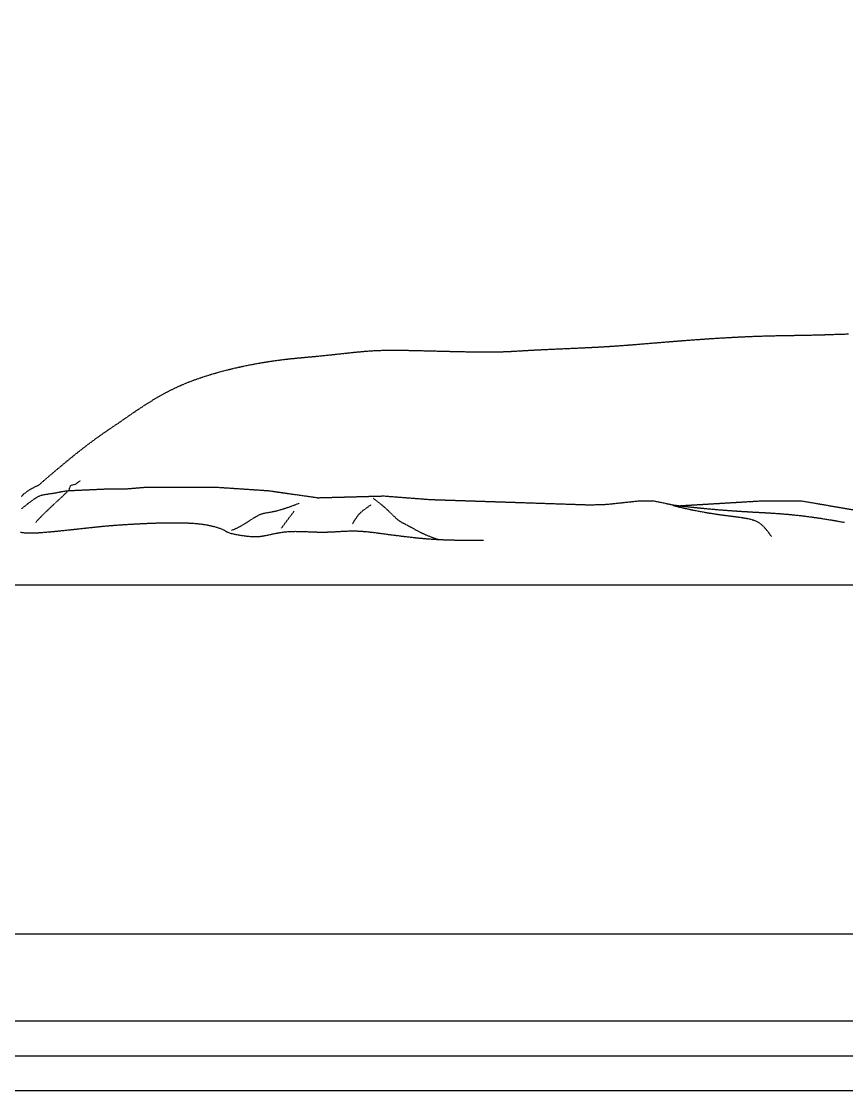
# Model space of a CAD drawing. Header units: millimetres. Extents: x 84840 to 206424, y -288515 to -124389.
# Drawn here: x 113644.2 to 113999.2, y -200856 to -200395.9 of the extents above; entities that cross this region are included whole.
import ezdxf

# ---------------------------------------------------------------- set-up
doc = ezdxf.new("R2010")
doc.units = ezdxf.units.MM
doc.linetypes.add('DASHED2', pattern=[0.375, 0.25, -0.125])

# ---------------------------------------------------------------- blocks, each defined once
blk = doc.blocks.new('0089')
at = {"color": 6, "linetype": 'DASHED2'}
for p, q in [((77948.17003927927, -31822.95271507322), (77951.71421898704, -31822.89665002419)), ((77951.71421898704, -31822.89665002419), (77955.152884988, -31822.83891180388)), ((77955.152884988, -31822.83891180388), (77958.4877124707, -31822.77447960197)), ((77958.4877124707, -31822.77447960197), (77961.72037657897, -31822.69833261191)), ((77961.72037657897, -31822.69833261191), (77964.8570186178, -31822.60740253373)), ((77964.8570186178, -31822.60740253373), (77967.9216443951, -31822.5064310976)), ((77967.9216443951, -31822.5064310976), (77970.94272586505, -31822.40211254029)), ((77970.94272586505, -31822.40211254029), (77973.94873496692, -31822.3011411023)), ((77973.94873496692, -31822.3011411023), (77976.96814364742, -31822.21021102412)), ((77976.96814364742, -31822.21021102412), (77980.02942384582, -31822.13601654253)), ((77844.6998973171, -31829.13359374038), (77848.71721689205, -31828.8594040428)), ((77848.71721689205, -31828.8594040428), (77852.65414589446, -31828.57182664095)), ((77852.65414589446, -31828.57182664095), (77856.53748154442, -31828.27253484211)), ((77856.53748154442, -31828.27253484211), (77860.39402106951, -31827.96320194236)), ((77860.39402106951, -31827.96320194236), (77864.25056166749, -31827.64550124339)), ((77864.25056166749, -31827.64550124339), (77868.13390056591, -31827.32110604687)), ((77868.13390056591, -31827.32110604687), (77872.07083496253, -31826.99168965264)), ((77872.07083496253, -31826.99168965264), (77876.08816208492, -31826.65892536423)), ((77876.08816208492, -31826.65892536423), (77880.21267913829, -31826.3244864796)), ((77880.21267913829, -31826.3244864796), (77884.46253002237, -31825.99032531722)), ((77884.46253002237, -31825.99032531722), (77888.82124535542, -31825.65951023667)), ((77888.82124535542, -31825.65951023667), (77893.2637024353, -31825.33538861989)), ((77893.2637024353, -31825.33538861989), (77897.76477857481, -31825.02130784511)), ((77897.76477857481, -31825.02130784511), (77902.29935106437, -31824.72061529054)), ((77902.29935106437, -31824.72061529054), (77906.84229721676, -31824.43665833256)), ((77906.84229721676, -31824.43665833256), (77911.36849432986, -31824.17278435078)), ((77911.36849432986, -31824.17278435078), (77915.85281969409, -31823.9323407211)), ((77915.85281969409, -31823.9323407211), (77920.27015062969, -31823.71867482408)), ((77920.27015062969, -31823.71867482408), (77924.59536442708, -31823.53513403653)), ((77924.59536442708, -31823.53513403653), (77928.80780470173, -31823.38367104015)), ((77928.80780470173, -31823.38367104015), (77932.9046803097, -31823.26065972119)), ((77932.9046803097, -31823.26065972119), (77936.88766640227, -31823.16107927493)), ((77936.88766640227, -31823.16107927493), (77940.75843815308, -31823.07990888922)), ((77940.75843815308, -31823.07990888922), (77944.51867072831, -31823.01212775937)), ((77944.51867072831, -31823.01212775937), (77948.17003927927, -31822.95271507322)), ((77669.4639843012, -31835.42801424905), (77672.45812210988, -31835.15672329857)), ((77672.45812210988, -31835.15672329857), (77675.43667612772, -31834.87792007855)), ((77675.43667612772, -31834.87792007855), (77678.41713728558, -31834.58220427154)), ((77678.41713728558, -31834.58220427154), (77681.39434565406, -31834.27238529918)), ((77681.39434565406, -31834.27238529918), (77684.35747859429, -31833.9543250133)), ((77684.35747859429, -31833.9543250133), (77687.2957134674, -31833.63388527228)), ((77687.2957134674, -31833.63388527228), (77690.19822764944, -31833.31692792891)), ((77690.19822764944, -31833.31692792891), (77693.05419848661, -31833.00931484668)), ((77693.05419848661, -31833.00931484668), (77695.85280336242, -31832.71690787791)), ((77695.85280336242, -31832.71690787791), (77698.58321962308, -31832.44556887864)), ((77698.58321962308, -31832.44556887864), (77701.23462463717, -31832.20115970864)), ((77701.23462463717, -31832.20115970864), (77703.79619578074, -31831.98954221836)), ((77703.79619578074, -31831.98954221836), (77706.26617453794, -31831.81523599147)), ((77706.26617453794, -31831.81523599147), (77708.67905901175, -31831.67739151089)), ((77708.67905901175, -31831.67739151089), (77711.07841140579, -31831.5738169816)), ((77711.07841140579, -31831.5738169816), (77713.50779394608, -31831.50232061042)), ((77713.50779394608, -31831.50232061042), (77716.0107688735, -31831.46071060046)), ((77716.0107688735, -31831.46071060046), (77718.63089838426, -31831.44679515852)), ((77718.63089838426, -31831.44679515852), (77721.4117447267, -31831.4583824896)), ((77721.4117447267, -31831.4583824896), (77724.39687010448, -31831.4932808005)), ((77724.39687010448, -31831.4932808005), (77727.62983675103, -31831.54929829805)), ((77727.62983675103, -31831.54929829805), (77731.15420688491, -31831.62424318722)), ((77731.15420688491, -31831.62424318722), (77734.99427944224, -31831.71545219465)), ((77734.99427944224, -31831.71545219465), (77739.09730014752, -31831.81837611689)), ((77739.09730014752, -31831.81837611689), (77743.39125146519, -31831.92799427776)), ((77743.39125146519, -31831.92799427776), (77747.80411583732, -31832.03928600295)), ((77747.80411583732, -31832.03928600295), (77752.26387571346, -31832.1472306051)), ((77752.26387571346, -31832.1472306051), (77756.69851353567, -31832.24680740802)), ((77756.69851353567, -31832.24680740802), (77761.03601175349, -31832.33299573508)), ((77761.03601175349, -31832.33299573508), (77765.20435281645, -31832.40077490403)), ((77765.20435281645, -31832.40077490403), (77769.13151917409, -31832.44512423917)), ((77769.13151917409, -31832.44512423917), (77772.74549326848, -31832.46102305173)), ((77772.74549326848, -31832.46102305173), (77775.99826336454, -31832.4448452857)), ((77775.99826336454, -31832.4448452857), (77778.93784098129, -31832.39854331544)), ((77778.93784098129, -31832.39854331544), (77781.63624346058, -31832.32546413175)), ((77781.63624346058, -31832.32546413175), (77784.16548813682, -31832.22895472168)), ((77784.16548813682, -31832.22895472168), (77786.59759235184, -31832.11236207976)), ((77786.59759235184, -31832.11236207976), (77789.00457343261, -31831.97903319119)), ((77789.00457343261, -31831.97903319119), (77791.45844871353, -31831.83231505236)), ((77791.45844871353, -31831.83231505236), (77794.0312355439, -31831.67555464848)), ((77794.0312355439, -31831.67555464848), (77796.79495125811, -31831.51209896847)), ((77796.79495125811, -31831.51209896847), (77799.82161319058, -31831.34529500871)), ((77799.82161319058, -31831.34529500871), (77803.16341997485, -31831.17765303931)), ((77803.16341997485, -31831.17765303931), (77806.79329545598, -31831.00833647369)), ((77806.79329545598, -31831.00833647369), (77810.66434478562, -31830.83567201576)), ((77810.66434478562, -31830.83567201576), (77814.72967310052, -31830.65798636011)), ((77814.72967310052, -31830.65798636011), (77818.94238555979, -31830.47360620319)), ((77818.94238555979, -31830.47360620319), (77823.25558729272, -31830.28085825263)), ((77823.25558729272, -31830.28085825263), (77827.62238345842, -31830.07806919931)), ((77827.62238345842, -31830.07806919931), (77831.9958792011, -31829.86356574713)), ((77831.9958792011, -31829.86356574713), (77836.3291796575, -31829.63567459208)), ((77836.3291796575, -31829.63567459208), (77840.57538997929, -31829.39272243573)), ((77840.57538997929, -31829.39272243573), (77844.6998973171, -31829.13359374038)), ((77629.16157561343, -31841.4338848856), (77633.65572149854, -31840.45431629612)), ((77633.65572149854, -31840.45431629612), (77638.00562728744, -31839.58465608998)), ((77638.00562728744, -31839.58465608998), (77642.17142978113, -31838.82223135649)), ((77642.17142978113, -31838.82223135649), (77646.12376861076, -31838.16273921399)), ((77646.12376861076, -31838.16273921399), (77649.87529459398, -31837.5953568746)), ((77649.87529459398, -31837.5953568746), (77653.44916137855, -31837.10763158134)), ((77653.44916137855, -31837.10763158134), (77656.86852258991, -31836.68711057535)), ((77656.86852258991, -31836.68711057535), (77660.15653185348, -31836.32134109965)), ((77660.15653185348, -31836.32134109965), (77663.3363428096, -31835.99787038981)), ((77663.3363428096, -31835.99787038981), (77666.4311090837, -31835.70424569442)), ((77666.4311090837, -31835.70424569442), (77669.4639843012, -31835.42801424905)), ((77605.922456039, -31848.07390546097), (77610.5398546959, -31846.50470129444)), ((77610.5398546959, -31846.50470129444), (77615.21232916217, -31845.0587700647)), ((77615.21232916217, -31845.0587700647), (77619.90001626115, -31843.7334388592)), ((77619.90001626115, -31843.7334388592), (77624.56305280875, -31842.52603476911)), ((77624.56305280875, -31842.52603476911), (77629.16157561343, -31841.4338848856)), ((77588.73672912817, -31855.60198444917), (77592.79132752668, -31853.54351901679)), ((77592.79132752668, -31853.54351901679), (77597.01233890455, -31851.59282423786)), ((77597.01233890455, -31851.59282423786), (77601.399996383, -31849.76905547126)), ((77601.399996383, -31849.76905547126), (77605.922456039, -31848.07390546097)), ((77581.09376172523, -31859.94814319952), (77584.8402913193, -31857.74469951211)), ((77584.8402913193, -31857.74469951211), (77588.73672912817, -31855.60198444917)), ((77570.6710983495, -31866.68763581893), (77574.01741762261, -31864.44313236556)), ((77574.01741762261, -31864.44313236556), (77577.4888879488, -31862.18879448852)), ((77577.4888879488, -31862.18879448852), (77581.09376172523, -31859.94814319952)), ((77561.3005230258, -31873.1269294568), (77564.32090343337, -31871.05305537811)), ((77564.32090343337, -31871.05305537811), (77567.44167774718, -31868.89878382764)), ((77567.44167774718, -31868.89878382764), (77570.6710983495, -31866.68763581893)), ((77552.23255012732, -31879.29754572405), (77555.37188363622, -31877.13690899542)), ((77555.37188363622, -31877.13690899542), (77558.35277779202, -31875.1215735343)), ((77558.35277779202, -31875.1215735343), (77561.3005230258, -31873.1269294568)), ((77544.97740328114, -31884.55316251001), (77548.80948681931, -31881.72809360406)), ((77548.80948681931, -31881.72809360406), (77552.23255012732, -31879.29754572405)), ((77535.58501373034, -31891.88530292033), (77540.61100905936, -31887.89736232205)), ((77540.61100905936, -31887.89736232205), (77544.97740328114, -31884.55316251001)), ((77529.77412685554, -31896.64159418314), (77535.58501373034, -31891.88530292033)), ((77515.2965166698, -31908.95766822292), (77523.05305797409, -31902.29084599248)), ((77523.05305797409, -31902.29084599248), (77529.77412685554, -31896.64159418314)), ((77533.68785710435, -31909.06935425333), (77536.54722100298, -31908.2530073174)), ((77536.54722100298, -31908.2530073174), (77539.40680078964, -31906.21201010977)), ((77506.9119531418, -31913.95587376921), (77505.43818074267, -31915.41999836123)), ((77508.98128437053, -31912.39689656949), (77506.9119531418, -31913.95587376921)), ((77511.74364775966, -31910.7338877306), (77508.98128437053, -31912.39689656949)), ((77515.2965166698, -31908.95766822292), (77511.74364775966, -31910.7338877306)), ((77515.81266089331, -31915.07392107739), (77516.29046788614, -31914.89332818097)), ((77516.29046788614, -31914.89332818097), (77516.79931983899, -31914.72947195588)), ((77516.79931983899, -31914.72947195588), (77517.34820309083, -31914.58010731681)), ((77517.34820309083, -31914.58010731681), (77517.94355101686, -31914.44298914864)), ((77517.94355101686, -31914.44298914864), (77518.58158493589, -31914.315872204)), ((77518.58158493589, -31914.315872204), (77519.25597320299, -31914.19651120572)), ((77519.25597320299, -31914.19651120572), (77519.9603841434, -31914.08266087293)), ((77519.9603841434, -31914.08266087293), (77520.68848608981, -31913.97207592471)), ((77520.68848608981, -31913.97207592471), (77521.43394737493, -31913.86251108951)), ((77521.43394737493, -31913.86251108951), (77522.19043634634, -31913.75172108269)), ((77522.19043634634, -31913.75172108269), (77522.9516213293, -31913.63746063082)), ((77522.9516213293, -31913.63746063082), (77523.71117066394, -31913.51748444742)), ((77523.71117066394, -31913.51748444742), (77524.46275269042, -31913.38954725719)), ((77524.46275269042, -31913.38954725719), (77525.20253620099, -31913.25224290087)), ((77525.20253620099, -31913.25224290087), (77525.9366918708, -31913.10752168341)), ((77525.9366918708, -31913.10752168341), (77526.67389085691, -31912.95817302956)), ((77526.67389085691, -31912.95817302956), (77527.42280429404, -31912.80698636032)), ((77527.42280429404, -31912.80698636032), (77528.19210333179, -31912.65675110041)), ((77529.60911399673, -31914.74456295787), (77527.65855457436, -31916.60634915574)), ((77528.19210333179, -31912.65675110041), (77528.99045910488, -31912.51025667458)), ((77528.99045910488, -31912.51025667458), (77529.82654277037, -31912.3702925001)), ((77531.64545433025, -31912.74317519969), (77529.60911399673, -31914.74456295787)), ((77529.82654277037, -31912.3702925001), (77530.70902546297, -31912.23964801102)), ((77530.70902546297, -31912.23964801102), (77531.6465783323, -31912.12111262089)), ((77531.6465783323, -31912.12111262089), (77532.6478725205, -31912.01747575818)), ((77532.6478725205, -31912.01747576005), (77533.68785710435, -31909.06935425333)), ((77532.6478725205, -31912.01747576005), (77555.10286043386, -31910.99749662585)), ((77555.10286043386, -31910.99749662585), (77565.30947685044, -31910.99749662585)), ((77565.30947685044, -31910.99749662585), (77577.55763244431, -31909.97751749164)), ((77577.55763244431, -31909.97751749164), (77595.9297578911, -31909.97751749164)), ((77595.9297578911, -31909.97751749164), (77616.34320661228, -31909.97751749164)), ((77616.34320661228, -31909.97751749164), (77646.96348765295, -31912.01747576005)), ((77646.96348765295, -31912.01747576005), (77675.54244540434, -31916.09726242951)), ((77507.16636294674, -31921.14368481559), (77507.9577631111, -31920.50012719302)), ((77507.9577631111, -31920.50012719302), (77508.71974425565, -31919.89269369698)), ((77508.71974425565, -31919.89269369698), (77509.45067397307, -31919.32118050798)), ((77509.45067397307, -31919.32118050798), (77510.14891984861, -31918.78538379676)), ((77510.14891984861, -31918.78538379676), (77510.8128494675, -31918.28509973406)), ((77510.8128494675, -31918.28509973406), (77511.44083042245, -31917.82012449621)), ((77511.44083042245, -31917.82012449621), (77512.03123030614, -31917.39025425023)), ((77512.03123030614, -31917.39025425023), (77512.58241670381, -31916.99528518177)), ((77512.58241670381, -31916.99528518177), (77513.09452699672, -31916.63467324196)), ((77513.09452699672, -31916.63467324196), (77513.57477775018, -31916.30651355951)), ((77513.57477775018, -31916.30651355951), (77514.03215531807, -31916.00856104909)), ((77514.03215531807, -31916.00856104909), (77514.4756460617, -31915.73857063099)), ((77514.4756460617, -31915.73857063099), (77514.91423633497, -31915.49429721988)), ((77514.91423633497, -31915.49429721988), (77515.35691249173, -31915.27349573045)), ((77515.35691249173, -31915.27349573045), (77515.81266089331, -31915.07392107739)), ((77523.96576081763, -31920.03847322843), (77522.19901764195, -31921.67248928032)), ((77525.78152165364, -31918.36037288277), (77523.96576081763, -31920.03847322843)), ((77527.65855457436, -31916.60634915574), (77525.78152165364, -31918.36037288277)), ((77658.25943378161, -31921.65591189123), (77660.20007306885, -31920.97873433723)), ((77660.20007306885, -31920.97873433723), (77662.37722799729, -31920.18848299279)), ((77662.37722799729, -31920.18848299279), (77664.81356977473, -31919.27434028729)), ((77675.54244540434, -31916.09726242951), (77713.3072499911, -31915.07728329531)), ((77704.1855805869, -31921.42439058839), (77706.07118533354, -31920.0908170887)), ((77707.2966270129, -31916.41699614419), (77709.58714119147, -31918.16973614364)), ((77709.58714119147, -31918.16973614364), (77711.57680329483, -31919.7604203005)), ((77711.57680329483, -31919.7604203005), (77713.2956369574, -31921.19843732237)), ((77713.3072499911, -31915.07728329531), (77739.84488445322, -31917.11711169264)), ((77739.84488445322, -31917.11711169264), (77831.7055116723, -31920.1769192279)), ((77831.7055116723, -31920.1769192279), (77841.28060859989, -31919.86829413517)), ((77841.28060859989, -31919.86829413517), (77859.84008502017, -31917.87693402029)), ((77859.84008502017, -31917.87693402029), (77868.10234341573, -31917.87693402029)), ((77868.10234341573, -31917.87693402029), (77881.90948588203, -31920.75471369034)), ((77878.96252350311, -31920.40704439065), (77884.42301875155, -31921.76990875087)), ((77884.8564482535, -31921.10238299004), (77878.96252350311, -31920.40704439065)), ((77881.90948588203, -31920.75471369034), (77930.07053855609, -31917.87693402029)), ((77930.07053855609, -31917.87693402029), (77941.4313010032, -31917.87693402029)), ((77941.4313010032, -31917.87693402029), (77952.79206343542, -31917.87693402029)), ((77952.79206343542, -31917.87693402029), (77988.94002011965, -31924.06934857226)), ((77505.50183519523, -31922.53998776569), (77506.34717616986, -31921.82357039905)), ((77506.34717616986, -31921.82357039905), (77507.16636294674, -31921.14368481559)), ((77517.07034995954, -31926.62842256759), (77515.37713328551, -31928.40449233769)), ((77518.76356663357, -31924.93562486253), (77517.07034995954, -31926.62842256759)), ((77520.46903772454, -31923.29426012977), (77518.76356663357, -31924.93562486253)), ((77522.19901764195, -31921.67248928032), (77520.46903772454, -31923.29426012977)), ((77638.97641674231, -31927.55738783299), (77639.66949476849, -31927.1232039672)), ((77639.66949476849, -31927.1232039672), (77640.34214833926, -31926.72085970637)), ((77640.34214833926, -31926.72085970637), (77640.9984623621, -31926.35362057804)), ((77640.9984623621, -31926.35362057804), (77641.64252175193, -31926.02475208833)), ((77641.64252175193, -31926.02475208833), (77642.27841142367, -31925.73751976012)), ((77642.27841142367, -31925.73751976012), (77642.91052265267, -31925.49345427609)), ((77642.91052265267, -31925.49345427609), (77643.54447214853, -31925.28714698224)), ((77643.54447214853, -31925.28714698224), (77644.18618299614, -31925.1114543867)), ((77644.18618299614, -31925.1114543867), (77644.84157826554, -31924.95923299759)), ((77644.84157826554, -31924.95923299759), (77645.51658102672, -31924.82333932674)), ((77645.51658102672, -31924.82333932674), (77646.21711436461, -31924.69662988602)), ((77646.21711436461, -31924.69662988602), (77646.94910136412, -31924.57196117981)), ((77646.94910136412, -31924.57196117981), (77647.71846508037, -31924.44218972183)), ((77647.71846508037, -31924.44218972183), (77648.53112859081, -31924.30017202019)), ((77648.53112859081, -31924.30017202019), (77649.39301498781, -31924.13876458674)), ((77649.39301498781, -31924.13876458674), (77650.31283869396, -31923.95021158128)), ((77650.31283869396, -31923.95021158128), (77651.31047957193, -31923.72430778338)), ((77651.31047957193, -31923.72430778338), (77652.40860881459, -31923.45023561871)), ((77652.40860881459, -31923.45023561871), (77653.62989765208, -31923.11717752038)), ((77653.62989765208, -31923.11717752038), (77654.99701728474, -31922.71431591219)), ((77654.60133997898, -31933.56132074303), (77659.50310663681, -31927.03015565357)), ((77654.99701728474, -31922.71431591219), (77656.5326389278, -31922.23083322539)), ((77656.5326389278, -31922.23083322539), (77658.25943378161, -31921.65591189123)), ((77659.50310663681, -31927.03015565357), (77661.95420586865, -31923.76450817517)), ((77697.30007669132, -31928.08494342535), (77698.05331893812, -31926.95708935565)), ((77698.05331893812, -31926.95708935565), (77698.77715447347, -31925.99823078929)), ((77698.77715447347, -31925.99823078929), (77699.53530755441, -31925.14223972938)), ((77699.53530755441, -31925.14223972938), (77700.391502438, -31924.32298817715)), ((77700.391502438, -31924.32298817715), (77701.40946340363, -31923.47434813387)), ((77701.40946340363, -31923.47434813387), (77702.65291469346, -31922.53019160448)), ((77702.65291469346, -31922.53019160448), (77704.1855805869, -31921.42439058839)), ((77713.2956369574, -31921.19843732237), (77714.77366582106, -31922.49317591308)), ((77714.77366582106, -31922.49317591308), (77716.04091354262, -31923.65402477278)), ((77716.04091354262, -31923.65402477278), (77717.12740375649, -31924.69037260904)), ((77717.12740375649, -31924.69037260904), (77718.06316011201, -31925.61160812571)), ((77718.06316011201, -31925.61160812571), (77718.87820624362, -31926.42712002664)), ((77718.87820624362, -31926.42712002664), (77719.60256581556, -31927.14629701382)), ((77719.60256581556, -31927.14629701382), (77720.2662624697, -31927.77852778739)), ((77884.42301875155, -31921.76990875087), (77889.57168540906, -31922.92158541872)), ((77890.43779113691, -31921.71649474508), (77884.8564482535, -31921.10238299004)), ((77889.57168540906, -31922.92158541872), (77894.40704510908, -31923.88718056909)), ((77895.73389434617, -31922.25676398395), (77890.43779113691, -31921.71649474508)), ((77894.40704510908, -31923.88718056909), (77898.92761947762, -31924.69180037684)), ((77900.7721000443, -31922.73057503856), (77895.73389434617, -31922.25676398395)), ((77898.92761947762, -31924.69180037684), (77903.13193015556, -31925.36055101498)), ((77905.57975042413, -31923.1453122352), (77900.7721000443, -31922.73057503856)), ((77903.13193015556, -31925.36055101498), (77907.01849876146, -31925.91853866025)), ((77910.1841876636, -31923.50835990577), (77905.57975042413, -31923.1453122352)), ((77907.01849876146, -31925.91853866025), (77910.58584695111, -31926.39086948565)), ((77914.61275394808, -31923.82710237845), (77910.1841876636, -31923.50835990577)), ((77910.58584695111, -31926.39086948565), (77913.83249633561, -31926.80264966792)), ((77913.83249633561, -31926.80264966792), (77916.7569685633, -31927.17898538007)), ((77918.8927914555, -31924.10892398327), (77914.61275394808, -31923.82710237845)), ((77916.7569685633, -31927.17898538007), (77919.35778525274, -31927.54498278207)), ((77923.05164236377, -31924.36120905026), (77918.8927914555, -31924.10892398327)), ((77927.11664886575, -31924.5913419076), (77923.05164236377, -31924.36120905026)), ((77931.1241945381, -31924.80978447615), (77927.11664886575, -31924.5913419076)), ((77935.1468286271, -31925.03930909975), (77931.1241945381, -31924.80978447615)), ((77939.26614177029, -31925.30576569631), (77935.1468286271, -31925.03930909975)), ((77943.56372462015, -31925.6350041893), (77939.26614177029, -31925.30576569631)), ((77948.12116781424, -31926.05287450596), (77943.56372462015, -31925.6350041893)), ((77953.02006200503, -31926.58522657162), (77948.12116781424, -31926.05287450596)), ((77958.34199782263, -31927.2579103098), (77953.02006200503, -31926.58522657162)), ((77515.37713328551, -31928.40449233769), (77513.67166219454, -31930.29567325718)), ((77542.36604378175, -31933.48790042891), (77545.0730435605, -31933.19534455097)), ((77545.0730435605, -31933.19534455097), (77547.61775651376, -31932.92624715573)), ((77547.61775651376, -31932.92624715573), (77549.96956240188, -31932.68604795678)), ((77549.96956240188, -31932.68604795678), (77552.14275067102, -31932.47338715612)), ((77552.14275067102, -31932.47338715612), (77554.16283818136, -31932.28520507409)), ((77554.16283818136, -31932.28520507409), (77556.05534180056, -31932.11844203479)), ((77556.05534180056, -31932.11844203479), (77557.84577839624, -31931.97003836042)), ((77557.84577839624, -31931.97003836042), (77559.55966482114, -31931.83693437322)), ((77559.55966482114, -31931.83693437322), (77561.2225179578, -31931.71607039726)), ((77561.2225179578, -31931.71607039726), (77562.8598546515, -31931.60438675105)), ((77562.8598546515, -31931.60438675105), (77564.49719177734, -31931.49882375865)), ((77564.49719177734, -31931.49882375865), (77566.1600462104, -31931.3963217423)), ((77566.1600462104, -31931.3963217423), (77567.8683210666, -31931.29450092508)), ((77567.8683210666, -31931.29450092508), (77569.61946457427, -31931.19370112426)), ((77569.61946457427, -31931.19370112426), (77571.40531123232, -31931.09494206353)), ((77571.40531123232, -31931.09494206353), (77573.21769551735, -31930.99924345731)), ((77573.21769551735, -31930.99924345731), (77575.04845193576, -31930.90762502744)), ((77575.04845193576, -31930.90762502744), (77576.88941496413, -31930.82110649391)), ((77576.88941496413, -31930.82110649391), (77578.7324191014, -31930.74070757671)), ((77578.7324191014, -31930.74070757671), (77580.56929883908, -31930.66744799211)), ((77580.56929883908, -31930.66744799211), (77582.3918886612, -31930.60234746194)), ((77582.3918886612, -31930.60234746194), (77584.19202306669, -31930.54642570807)), ((77584.19202306669, -31930.54642570807), (77585.96255723934, -31930.50053249157)), ((77585.96255723934, -31930.50053249157), (77587.7004291619, -31930.46483776762)), ((77587.7004291619, -31930.46483776762), (77589.40359750937, -31930.43934153623)), ((77589.40359750937, -31930.43934153623), (77591.0700209568, -31930.42404379553)), ((77591.0700209568, -31930.42404379553), (77592.69765818666, -31930.41894455111)), ((77592.69765818666, -31930.41894455111), (77594.28446786653, -31930.42404379739)), ((77594.28446786653, -31930.42404379739), (77595.82840867888, -31930.43934153623)), ((77595.82840867888, -31930.43934153623), (77597.32743929874, -31930.46483776762)), ((77597.32743929874, -31930.46483776762), (77598.77951840858, -31930.50053249157)), ((77598.77951840858, -31930.50053249157), (77600.182604676, -31930.54642570807)), ((77600.182604676, -31930.54642570807), (77601.53567744594, -31930.60268743752)), ((77601.53567744594, -31930.60268743752), (77602.84179869841, -31930.67016776509)), ((77602.84179869841, -31930.67016776509), (77604.10505109082, -31930.74988680749)), ((77604.10505109082, -31930.74988680749), (77605.32951725076, -31930.84286466657)), ((77605.32951725076, -31930.84286466657), (77606.51927984308, -31930.95012145533)), ((77606.51927984308, -31930.95012145533), (77607.67842150282, -31931.07267728119)), ((77607.67842150282, -31931.07267728119), (77608.81102487992, -31931.21155225529)), ((77608.81102487992, -31931.21155225529), (77609.92117261689, -31931.36776648319)), ((77609.92117261689, -31931.36776648319), (77611.01294737111, -31931.54234007603)), ((77611.01294737111, -31931.54234007603), (77612.0904317851, -31931.7362931431)), ((77612.0904317851, -31931.7362931431), (77613.15566720616, -31931.94996580525)), ((77613.15566720616, -31931.94996580525), (77614.202529868, -31932.18097824461)), ((77614.202529868, -31932.18097824461), (77615.22285466443, -31932.426270653)), ((77615.22285466443, -31932.426270653), (77616.20847654145, -31932.68278321667)), ((77616.20847654145, -31932.68278321667), (77617.15123041521, -31932.94745613678)), ((77617.15123041521, -31932.94745613678), (77618.0429512019, -31933.21722960143)), ((77618.0429512019, -31933.21722960143), (77618.8754738326, -31933.48904380246)), ((77628.49022079061, -31933.75904981649), (77629.4097966085, -31933.30983324951)), ((77629.4097966085, -31933.30983324951), (77630.35551863711, -31932.8214278747)), ((77630.35551863711, -31932.8214278747), (77631.31554018508, -31932.30240624255)), ((77631.31554018508, -31932.30240624255), (77632.2780145536, -31931.76134090728)), ((77632.2780145536, -31931.76134090728), (77633.23109506618, -31931.20680441751)), ((77633.23109506618, -31931.20680441751), (77634.16293500911, -31930.64736932932)), ((77634.16293500911, -31930.64736932932), (77635.06168772827, -31930.09160817458)), ((77635.06168772827, -31930.09160817458), (77635.91816175531, -31929.54720903045)), ((77635.91816175531, -31929.54720903045), (77636.73378675978, -31929.01832190758)), ((77636.73378675978, -31929.01832190758), (77637.51264764916, -31928.50821232094)), ((77637.51264764916, -31928.50821232094), (77638.25882933091, -31928.02014578923)), ((77638.25882933091, -31928.02014578923), (77638.97641674231, -31927.55738783299)), ((77695.45047500532, -31931.1121500679), (77696.45370346855, -31929.44792099713)), ((77696.45370346855, -31929.44792099713), (77697.30007669132, -31928.08494342535)), ((77720.2662624697, -31927.77852778739), (77720.89469042968, -31928.33299693136)), ((77720.89469042968, -31928.33299693136), (77721.49472629081, -31928.81807249456)), ((77721.49472629081, -31928.81807249456), (77722.06861723016, -31929.24191840037)), ((77722.06861723016, -31929.24191840037), (77722.61861044716, -31929.61269857592)), ((77722.61861044716, -31929.61269857592), (77723.1469531114, -31929.93857694275)), ((77723.1469531114, -31929.93857694275), (77723.6558924074, -31930.22771742239)), ((77723.6558924074, -31930.22771742239), (77724.14767551969, -31930.48828394382)), ((77724.14767551969, -31930.48828394382), (77724.62454964023, -31930.72844042673)), ((77724.62454964023, -31930.72844042673), (77725.08876193117, -31930.95635079636)), ((77725.08876193117, -31930.95635079636), (77725.54255959939, -31931.18017897799)), ((77725.54255959939, -31931.18017897799), (77725.98941514443, -31931.40737455754)), ((77725.98941514443, -31931.40737455754), (77726.43770242285, -31931.64252977862)), ((77726.43770242285, -31931.64252977862), (77726.89702061366, -31931.8895225506)), ((77726.89702061366, -31931.8895225506), (77727.3769689108, -31932.15223078101)), ((77727.3769689108, -31932.15223078101), (77727.88714650075, -31932.43453237831)), ((77727.88714650075, -31932.43453237831), (77728.43715256255, -31932.74030524536)), ((77728.43715256255, -31932.74030524536), (77729.03658627521, -31933.07342729389)), ((77729.03658627521, -31933.07342729389), (77729.69504684012, -31933.43777643188)), ((77919.35778525274, -31927.54498278207), (77921.64204268705, -31927.92812426246)), ((77921.64204268705, -31927.92812426246), (77923.65113567363, -31928.36539690799)), ((77923.65113567363, -31928.36539690799), (77925.43503367703, -31928.8961640042)), ((77925.43503367703, -31928.8961640042), (77927.04370615433, -31929.5597888366)), ((77927.04370615433, -31929.5597888366), (77928.52712256263, -31930.39563469027)), ((77928.52712256263, -31930.39563469027), (77929.93525235157, -31931.44306485585)), ((77929.93525235157, -31931.44306485585), (77931.31806498568, -31932.74144261188)), ((77931.31806498568, -31932.74144261188), (77932.7255299146, -31934.33013124808)), ((77964.1685659195, -31928.09677564955), (77958.34199782263, -31927.2579103098)), ((77970.58135694813, -31929.12767251438), (77964.1685659195, -31928.09677564955)), ((77977.6619615386, -31930.37645083151), (77970.58135694813, -31929.12767251438)), ((77504.91959207307, -31935.81610145836), (77505.74293177377, -31935.99969185746)), ((77505.74293177377, -31935.99969185746), (77506.68875216495, -31936.14248438968)), ((77506.68875216495, -31936.14248438968), (77507.76726008009, -31936.24447905875)), ((77507.76726008009, -31936.24447905875), (77508.98866235267, -31936.30567585721)), ((77508.98866235267, -31936.30567585721), (77510.36316580873, -31936.32607479251)), ((77510.36316580873, -31936.32607479251), (77511.90097728919, -31936.30567585721)), ((77511.90097728919, -31936.30567585721), (77513.61230362754, -31936.24447905875)), ((77513.61230362754, -31936.24447905875), (77515.50735164981, -31936.14248439341)), ((77515.50735164981, -31936.14248439341), (77517.59632818948, -31935.99969185932)), ((77517.59632818948, -31935.99969185932), (77519.88944008003, -31935.81610145836)), ((77519.88944008003, -31935.81610145836), (77522.38821840833, -31935.59290312274)), ((77522.38821840833, -31935.59290312274), (77525.05949125241, -31935.33604651547)), ((77525.05949125241, -31935.33604651547), (77527.86141093622, -31935.0526712299)), ((77527.86141093622, -31935.0526712299), (77530.75212981354, -31934.74991686313)), ((77530.75212981354, -31934.74991686313), (77533.68980020087, -31934.43492300107)), ((77533.68980020087, -31934.43492300107), (77536.63257442962, -31934.11482924825)), ((77536.63257442962, -31934.11482924825), (77539.53860484611, -31933.7967751906)), ((77539.53860484611, -31933.7967751906), (77542.36604378175, -31933.48790042891)), ((77618.8754738326, -31933.48904380246), (77619.64063322346, -31933.75983893542)), ((77619.64063322346, -31933.75983893542), (77620.33026430558, -31934.02655518844)), ((77620.33026430558, -31934.02655518844), (77620.93620199512, -31934.28613275706)), ((77620.93620199512, -31934.28613275706), (77621.45521435689, -31934.53619175262)), ((77621.45521435689, -31934.53619175262), (77621.90380204271, -31934.77707197561)), ((77621.90380204271, -31934.77707197561), (77622.30339882325, -31935.00979314788)), ((77622.30339882325, -31935.00979314788), (77622.67543849896, -31935.23537498384)), ((77622.67543849896, -31935.23537498384), (77623.0413548554, -31935.454837203)), ((77623.0413548554, -31935.454837203), (77623.42258167814, -31935.66919952675)), ((77623.42258167814, -31935.66919952675), (77623.84055275272, -31935.8794816774)), ((77623.84055275272, -31935.8794816774), (77624.31670185726, -31936.08670336611)), ((77624.31670185726, -31936.08670336611), (77624.87246278476, -31936.29188432216)), ((77624.87246278476, -31936.29188432216), (77625.52926932822, -31936.49604425623)), ((77625.52926932822, -31936.49604425623), (77626.30192098569, -31936.69969299107)), ((77626.00683751504, -31934.78584114506), (77626.77689455252, -31934.50562631755)), ((77626.30192098569, -31936.69969299107), (77627.17868012737, -31936.90130072876)), ((77626.77689455252, -31934.50562631755), (77627.60863787483, -31934.16050502329)), ((77627.17868012737, -31936.90130072876), (77628.14117485832, -31937.09882777042)), ((77627.60863787483, -31934.16050502329), (77628.49022079061, -31933.75904981649)), ((77628.14117485832, -31937.09882777042), (77629.17103324633, -31937.29023441716)), ((77629.17103324633, -31937.29023441716), (77630.24988339643, -31937.4734809701)), ((77630.24988339643, -31937.4734809701), (77631.35935339879, -31937.64652773409)), ((77631.35935339879, -31937.64652773409), (77632.48107133608, -31937.80733500837)), ((77632.48107133608, -31937.80733500837), (77633.59666529845, -31937.9538630922)), ((77633.59666529845, -31937.9538630922), (77634.68776339095, -31938.08407229042)), ((77634.68776339095, -31938.08407229042), (77635.73599368881, -31938.19592290229)), ((77635.73599368881, -31938.19592290229), (77636.72825772862, -31938.28737518794)), ((77636.72825772862, -31938.28737518794), (77637.67255078058, -31938.35638923009)), ((77637.67255078058, -31938.35638923009), (77638.58214155387, -31938.40092507048)), ((77638.58214155387, -31938.40092507048), (77639.47029875021, -31938.41894275552)), ((77639.47029875021, -31938.41894275552), (77640.3502910937, -31938.4084023223)), ((77640.3502910937, -31938.4084023223), (77641.23538727115, -31938.36726381301)), ((77641.23538727115, -31938.36726381301), (77642.13885601412, -31938.29348726987)), ((77642.13885601412, -31938.29348726987), (77643.07396603178, -31938.18503273695)), ((77643.07396603178, -31938.18503273695), (77644.0539860184, -31938.039860249)), ((77644.0539860184, -31938.039860249), (77645.09218468319, -31937.85592985756)), ((77645.09218468319, -31937.85592985756), (77646.19944917213, -31937.63324151232)), ((77646.19944917213, -31937.63324151232), (77647.3771402816, -31937.37995483397)), ((77647.3771402816, -31937.37995483397), (77648.62423724483, -31937.10626934885)), ((77648.62423724483, -31937.10626934885), (77649.93971929501, -31936.82238459444)), ((77649.93971929501, -31936.82238459444), (77651.3225656579, -31936.53850009895)), ((77651.3225656579, -31936.53850009895), (77652.77175557415, -31936.26481539427)), ((77652.77175557415, -31936.26481539427), (77654.28626826208, -31936.01153001233)), ((77654.28626826208, -31936.01153001233), (77655.86508295487, -31935.78884348689)), ((77655.86508295487, -31935.78884348689), (77657.5071788932, -31935.60695534616)), ((77657.5071788932, -31935.60695534616), (77659.21153529536, -31935.47606512203)), ((77659.21153529536, -31935.47606512203), (77660.975770546, -31935.40297248258)), ((77660.975770546, -31935.40297248258), (77662.79205965053, -31935.38087763308)), ((77662.79205965053, -31935.38087763308), (77664.65121676575, -31935.39958090938)), ((77664.65121676575, -31935.39958090938), (77666.5440560336, -31935.4488826473)), ((77666.5440560336, -31935.4488826473), (77668.46139161836, -31935.518583192)), ((77668.46139161836, -31935.518583192), (77670.39403766941, -31935.59848287745)), ((77670.39403766941, -31935.59848287745), (77672.33280832868, -31935.67838204509)), ((77672.33280832868, -31935.67838204509), (77674.26851776044, -31935.7480810289)), ((77674.26851776044, -31935.7480810289), (77676.19198012154, -31935.79738017215)), ((77676.19198012154, -31935.79738017215), (77678.0940095539, -31935.81607981442)), ((77678.0940095539, -31935.81607981442), (77679.96712124895, -31935.79704020216)), ((77679.96712124895, -31935.79704020216), (77681.8106345142, -31935.74536125918)), ((77681.8106345142, -31935.74536125918), (77683.62556968431, -31935.66920281804)), ((77683.62556968431, -31935.66920281804), (77685.41294709395, -31935.57672470852)), ((77685.41294709395, -31935.57672470852), (77687.17378709267, -31935.47608676969)), ((77687.17378709267, -31935.47608676969), (77688.90911000769, -31935.375448829)), ((77688.90911000769, -31935.375448829), (77690.61993617367, -31935.28297071948)), ((77690.61993617367, -31935.28297071948), (77692.30728594016, -31935.20681227787)), ((77692.30728594016, -31935.20681227787), (77693.97217964183, -31935.15513333536)), ((77693.97217964183, -31935.15513333536), (77695.6156376059, -31935.13609372449)), ((77695.6156376059, -31935.13609372449), (77697.23885038297, -31935.15581329956)), ((77697.23885038297, -31935.15581329956), (77698.84368931304, -31935.21225199147)), ((77698.84368931304, -31935.21225199147), (77700.43219592224, -31935.30132976032)), ((77700.43219592224, -31935.30132976032), (77702.00641175162, -31935.41896655268)), ((77702.00641175162, -31935.41896655268), (77703.5683783571, -31935.56108232445)), ((77703.5683783571, -31935.56108232445), (77705.12013725739, -31935.72359703152)), ((77705.12013725739, -31935.72359703152), (77706.66373000841, -31935.90243062234)), ((77706.66373000841, -31935.90243062234), (77708.20119813632, -31936.09350305653)), ((77708.20119813632, -31936.09350305653), (77709.7345831896, -31936.29273428439)), ((77709.7345831896, -31936.29273428439), (77711.26592670928, -31936.49604425623)), ((77711.26592670928, -31936.49604425623), (77712.79761043738, -31936.70003298527)), ((77712.79761043738, -31936.70003298527), (77714.33337703894, -31936.9040206731)), ((77714.33337703894, -31936.9040206731), (77715.87730935763, -31937.10800758048)), ((77715.87730935763, -31937.10800758048), (77717.4334902669, -31937.3119939719)), ((77717.4334902669, -31937.3119939719), (77719.00600262533, -31937.5159801007)), ((77719.00600262533, -31937.5159801007), (77720.59892929893, -31937.71996623135)), ((77720.59892929893, -31937.71996623135), (77722.21635313879, -31937.92395262091)), ((77722.21635313879, -31937.92395262091), (77723.86235702585, -31938.12793952969)), ((77723.86235702585, -31938.12793952969), (77725.54102381121, -31938.33192721798)), ((77725.54102381121, -31938.33192721798), (77727.25643635343, -31938.53591594702)), ((77727.25643635343, -31938.53591594702), (77729.0147188137, -31938.73956591493)), ((77729.0147188137, -31938.73956591493), (77730.83016048174, -31938.94117709293)), ((77729.69504684012, -31933.43777643188), (77730.42213342886, -31933.8372305636)), ((77730.42213342886, -31933.8372305636), (77731.22744523536, -31934.27566760077)), ((77730.83016048174, -31938.94117709293), (77732.71909194242, -31939.1387093947)), ((77731.22744523536, -31934.27566760077), (77732.1197645868, -31934.75540069907)), ((77732.1197645868, -31934.75540069907), (77733.10460639547, -31935.27248400493)), ((77732.71909194242, -31939.1387093947), (77734.69784379553, -31939.33012272834)), ((77733.10460639547, -31935.27248400493), (77734.1866687442, -31935.82140692181)), ((77734.1866687442, -31935.82140692181), (77735.37064968597, -31936.39665884382)), ((77734.69784379553, -31939.33012272834), (77736.78274661105, -31939.5133770094)), ((77735.37064968597, -31936.39665884382), (77736.66124729614, -31936.99272917068)), ((77736.66124729614, -31936.99272917068), (77738.06315963517, -31937.60410730212)), ((77738.06315963517, -31937.60410730212), (77739.58108476351, -31938.22528263598)), ((77739.58108476351, -31938.22528263598), (77741.21972075652, -31938.85074456825)), ((77741.21972075652, -31938.85074456825), (77742.98376568209, -31939.47498250424)), ((77932.7255299146, -31934.33013124808), (77934.20761660289, -31936.24849404997)), ((77934.20761660289, -31936.24849404997), (77935.81429450016, -31938.53589430309)), ((77736.78274661105, -31939.5133770094), (77738.99013098131, -31939.6864321497)), ((77738.99013098131, -31939.6864321497), (77741.33632749866, -31939.8472480592)), ((77741.33632749866, -31939.8472480592), (77743.83766674052, -31939.99378464973)), ((77742.98376568209, -31939.47498250424), (77744.87791759323, -31940.09248583388)), ((77743.83766674052, -31939.99378464973), (77746.51047930669, -31940.12400183498)), ((77746.51047930669, -31940.12400183498), (77749.37109576713, -31940.2358595249)), ((77749.37109576713, -31940.2358595249), (77752.43193415354, -31940.327657646)), ((77752.43193415354, -31940.327657646), (77755.68976229976, -31940.39905618547)), ((77755.68976229976, -31940.39905618547), (77759.13743544917, -31940.45005514144)), ((77759.13743544917, -31940.45005514144), (77762.7678088675, -31940.48065451576)), ((77762.7678088675, -31940.48065451576), (77766.5737378205, -31940.49085430658)), ((77766.5737378205, -31940.49085430658), (77770.54805137764, -31940.48065458096)), ((78336.47116521315, -31966.2308141682), (76636.47116521315, -31966.2308141682)), ((76486.47116521315, -32166.2308141682), (78486.47116521315, -32166.2308141682)), ((76586.47116521315, -32166.2308141682), (78386.47116521315, -32166.2308141682)), ((76486.47116521315, -32216.2308141682), (78486.47116521315, -32216.2308141682))]:
    blk.add_line(p, q, dxfattribs=at)

msp = doc.modelspace()

# ---------------------------------------------------------------- hatches: boundary and pattern name
h = msp.add_hatch()
h.set_pattern_fill('AR-SAND', color=250, scale=4, style=0)
h.set_pattern_definition([(37.50000000000001, (0, 0), (-6.400125183936183, 195.7652949317369), [0, -154.432, 0, -172.72, 0, -165.1]), (7.499999999999999, (0, 0), (179.8093132552011, 286.7300402273417), [0, -83.31200000000001, 0, -139.192, 0, -53.34]), (327.5, (-124.968, 0), (316.3969480965832, 0.5748738714182764), [0, -50.8, 0, -182.88, 0, -238.76]), (317.5, (-124.968, 0), (305.4225809889189, 89.17172930288649), [0, -25.4, 0, -119.888, 0, -137.16])])
h.paths.add_polyline_path([(116404.9513882509, -198400.9737548106), (114710.0309907537, -198400.9737548106), (114710.0309907537, -198427.4277467533), (114687.7576487553, -198427.4277467533, 0.1202389060258601), (114659.0076046345, -198489.4801626876, -0.06347017538570711), (114662.3158771848, -198493.8635011027), (114666.003134278, -198493.8635011027), (114666.003134278, -198512.6021148199), (114656.2112044395, -198512.6021148199), (114931.6188387143, -198926.2123007825, -0.04141810225460122), (114970.3971042003, -198908.0784006245, -0.1511887108807871), (114932.0585384555, -198858.052131153), (115132.0585384556, -198858.052131153, -0.3140007074543923), (115032.0585384555, -198927.7214164498, -0.08767689151701843), (114951.2524862287, -198949.6109395582, 0.09469600660369747), (114930.0173166237, -198954.4476830538, -0.3221540102356639), (114375.6583848555, -198968.6013891695, 0.2023776886577988), (114334.7357541118, -198949.6109395582, -0.08767689151606926), (114253.9297018859, -198927.7214164498, -0.3140007074545423), (114153.9297018858, -198858.052131153), (114353.9297018858, -198858.052131153, -0.1511887108807871), (114315.5911361411, -198908.0784006245, -0.04141810225462759), (114354.3694016271, -198926.2123007825), (114629.7770359019, -198512.6021148199), (114619.9161648794, -198512.6021148198), (114619.9161648794, -198493.8635011027), (114624.6160162133, -198493.8635011027, -0.05020542819162178), (114627.1440923652, -198490.3229478028, 0.1217485412948759), (114598.2305915861, -198427.4277467533), (114574.8717992223, -198427.4277467533), (114574.8717992223, -198400.9737548106), (112879.9514017251, -198400.9737548106), (112879.9514017251, -200300.9737548106), (114379.9514017251, -200300.9737548106), (114379.9514017251, -200840.9737548106), (114412.5904142148, -200840.9737548106), (114412.5904142148, -200450.9737548106), (114556.5003326555, -200450.9737548106), (114556.5003326555, -200450.973705106), (114618.3209186216, -200450.973705106), (114618.3209186216, -200430.973705106), (114664.0003326555, -200430.973705106), (114664.000332655, -200124.6413436931), (114576.5003326545, -200124.6413436951), (114626.5003326481, -199917.9475506382), (114726.5003326481, -199917.9475506345), (114776.5003326555, -200124.6413436905), (114689.000332655, -200124.6413436925), (114689.0003326555, -200430.973705106), (114734.6797466894, -200430.973705106), (114734.6797466894, -200450.973705106), (114799.1005208055, -200450.973705106), (114799.1005208055, -200450.9737548106), (115012.5904142147, -200450.9737548106), (115012.5904142148, -200840.9737548106), (115104.9513882518, -200840.9737548107), (115104.9513882517, -200120.9737548105), (116404.9513882509, -200120.9737548106)])

# ---------------------------------------------------------------- linework, layer by layer
at = {"color": 4}
msp.add_line((112917.4514017251, -200840.9737548106), (114342.4514017251, -200840.9737548106), dxfattribs=at)
at = {"color": 8}
msp.add_line((112917.4514017251, -200855.9737548106), (114342.4514017251, -200855.9737548106), dxfattribs=at)

# ---------------------------------------------------------------- block references
at = {"xscale": 0.75, "yscale": 0.75, "zscale": 0.75}
msp.add_blockref('0089', (55515.09802781521, -176663.8006441844), dxfattribs=at)

doc.saveas('drawing.dxf')
